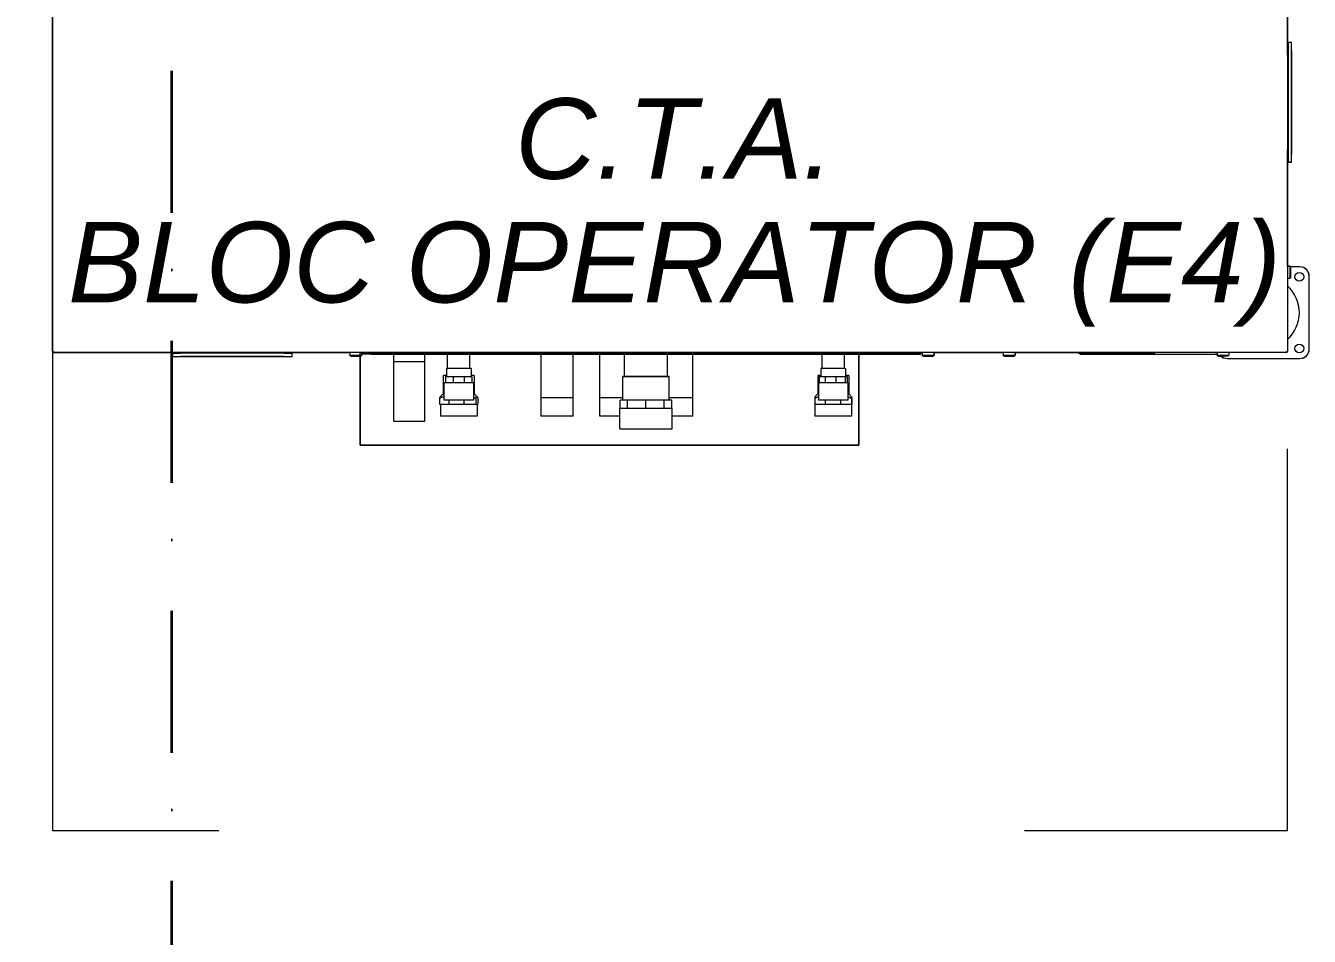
# Model space of a CAD drawing. Header units: millimetres. Extents: x 1322820 to 1391563, y 1051909 to 1098256.
# Drawn here: x 1365897 to 1367490, y 1080718 to 1081848 of the extents above; entities that cross this region are included whole.
import ezdxf
from ezdxf.enums import TextEntityAlignment as Align

# ---------------------------------------------------------------- set-up
doc = ezdxf.new("R2010")
doc.units = ezdxf.units.MM
doc.header["$MEASUREMENT"] = 0
doc.linetypes.add('AStair_dashed', pattern=[1800, 800, -1000])
doc.linetypes.add('Dot & Dashed', pattern=[335.138881, 176.388884, -88.194442, 0, -70.555556])
doc.layers.get('0').update_dxf_attribs({"true_color": 0x787878})
for name, color, linetype, lineweight, true_color in [('instalatii - echipamente_Pen_No__21', 7, 'Continuous', 20, 0x787878), ('New_arhitectura - axe_Pen_No__201', 7, 'Continuous', 35, 0x787878), ('New_instalatii - echipamente_Pen_No__1', 7, 'Continuous', 13, 0x787878), ('New_instalatii - echipamente_Pen_No__21', 7, 'Continuous', 20, 0x787878)]:
    doc.layers.add(name, color=color, linetype=linetype, lineweight=lineweight, true_color=true_color)
doc.layers.add('New_arhitectura - axe', color=7, linetype='Continuous', true_color=0x787878)
doc.styles.add('GENERATED_STYLE_1', font='arialbd.ttf')
doc.styles.add('GENERATED_STYLE_3', font='ariali.ttf')

# ---------------------------------------------------------------- blocks, each defined once
blk = doc.blocks.new('Standard grid marker')
at = {"layer": 'New_arhitectura - axe_Pen_No__201', "linetype": 'Dot & Dashed', "lineweight": 35}
blk.add_line((1000, 0), (43350, 0), dxfattribs=at)
at = {"layer": 'New_arhitectura - axe_Pen_No__201', "lineweight": 35, "style": 'GENERATED_STYLE_1'}
for tag, p in [('AC_MarkerText_1_0', (-106.1, 7.1)), ('AC_MarkerText_1_1', (44456, 7.1))]:
    blk.add_attdef(tag, text='', height=125, rotation=270, dxfattribs=at).set_placement(p, align=Align.MIDDLE_CENTER)
blk = doc.blocks.new('terasa')
at = {"layer": 'instalatii - echipamente_Pen_No__21', "linetype": 'Continuous', "lineweight": 20}
for p, q in [((1365930.187, 1081443.884), (1365930.187, 1082827.243)), ((1367463.154, 1082827.243), (1367463.154, 1081443.884)), ((1367464.143, 1081817.413), (1367464.143, 1081827.303)), ((1367468.099, 1081827.303), (1367464.143, 1081827.303)), ((1367464.143, 1081817.413), (1367464.143, 1081688.842)), ((1367468.099, 1081817.413), (1367468.099, 1081827.303)), ((1367468.099, 1081817.413), (1367468.099, 1081688.842)), ((1367464.143, 1081811.974), (1367463.154, 1081811.974)), ((1367464.143, 1081694.281), (1367463.154, 1081694.281)), ((1367464.143, 1081678.952), (1367464.143, 1081688.842)), ((1367468.099, 1081678.952), (1367468.099, 1081688.842)), ((1367468.099, 1081678.952), (1367464.143, 1081678.952)), ((1367463.154, 1081549.777), (1367466.615, 1081549.777)), ((1367463.154, 1081549.777), (1367466.615, 1081549.777)), ((1367466.615, 1081534.942), (1367466.615, 1081549.777)), ((1367467.11, 1081549.283), (1367466.615, 1081549.777)), ((1367466.615, 1081534.942), (1367466.615, 1081549.777)), ((1367467.11, 1081549.283), (1367466.615, 1081549.777)), ((1367467.11, 1081549.283), (1367467.11, 1081535.436)), ((1367467.11, 1081549.283), (1367467.11, 1081535.436)), ((1367478.484, 1081548.946), (1367467.11, 1081548.946)), ((1367463.154, 1081534.942), (1367466.615, 1081534.942)), ((1367463.154, 1081534.942), (1367466.615, 1081534.942)), ((1367467.11, 1081535.436), (1367466.615, 1081534.942)), ((1367467.11, 1081535.436), (1367466.615, 1081534.942)), ((1367490.352, 1081447.078), (1367490.352, 1081537.078)), ((1365931.374, 1081443.864), (1365931.374, 1081443.814)), ((1365931.374, 1081443.814), (1365931.424, 1081443.814)), ((1367461.897, 1081442.628), (1365931.444, 1081442.628)), ((1366079.33, 1081441.639), (1366089.22, 1081441.639)), ((1366079.33, 1081437.683), (1366079.33, 1081441.639)), ((1366079.33, 1081437.683), (1366089.22, 1081437.683)), ((1366081.011, 1081441.639), (1366081.011, 1081442.628)), ((1366217.791, 1081441.639), (1366089.22, 1081441.639)), ((1366217.791, 1081437.683), (1366089.22, 1081437.683)), ((1366217.791, 1081441.639), (1366227.681, 1081441.639)), ((1366217.791, 1081437.683), (1366227.681, 1081437.683)), ((1366224.418, 1081441.639), (1366224.418, 1081442.628)), ((1366227.681, 1081437.683), (1366227.681, 1081441.639)), ((1366299.424, 1081442.628), (1366299.424, 1081439.166)), ((1366299.424, 1081439.166), (1366314.259, 1081439.166)), ((1366299.919, 1081438.672), (1366299.424, 1081439.166)), ((1366313.765, 1081438.672), (1366299.919, 1081438.672)), ((1366301.254, 1081438.029), (1366301.254, 1081438.672)), ((1366312.43, 1081438.029), (1366301.254, 1081438.029)), ((1366312.43, 1081438.029), (1366312.43, 1081438.672)), ((1366313.765, 1081438.672), (1366314.259, 1081439.166)), ((1366314.259, 1081442.628), (1366314.259, 1081439.166)), ((1366315.901, 1081442.628), (1366315.901, 1081441.639)), ((1366325.791, 1081441.639), (1366315.901, 1081441.639)), ((1366315.901, 1081441.639), (1366325.791, 1081441.639)), ((1366315.901, 1081441.639), (1366315.901, 1081440.65)), ((1366325.791, 1081440.65), (1366315.901, 1081440.65)), ((1366325.791, 1081441.639), (1366371.054, 1081441.639)), ((1366325.791, 1081441.639), (1366371.054, 1081441.639)), ((1366325.791, 1081440.65), (1366372.769, 1081440.65)), ((1366353.978, 1081357.276), (1366353.978, 1081440.65)), ((1366353.978, 1081431.452), (1366353.978, 1081440.65)), ((1366369.802, 1081442.361), (1366369.802, 1081442.628)), ((1366369.802, 1081442.361), (1366372.769, 1081440.65)), ((1366369.802, 1081442.361), (1366464.747, 1081442.361)), ((1366372.769, 1081440.65), (1366461.78, 1081440.65)), ((1366392.55, 1081357.276), (1366392.55, 1081440.65)), ((1366392.55, 1081431.452), (1366392.55, 1081440.65)), ((1366420.736, 1081422.847), (1366420.736, 1081440.65)), ((1366448.429, 1081422.847), (1366448.429, 1081440.65)), ((1366464.747, 1081442.361), (1366461.78, 1081440.65)), ((1366461.78, 1081440.65), (1366863.319, 1081440.65)), ((1366463.495, 1081441.639), (1366861.604, 1081441.639)), ((1366463.495, 1081441.639), (1366861.604, 1081441.639)), ((1366464.747, 1081442.361), (1366464.747, 1081442.628)), ((1366536.945, 1081363.507), (1366536.945, 1081440.65)), ((1366536.945, 1081386.254), (1366536.945, 1081440.65)), ((1366576.506, 1081363.507), (1366576.506, 1081440.65)), ((1366576.506, 1081386.254), (1366576.506, 1081440.65)), ((1366609.637, 1081363.507), (1366609.637, 1081440.65)), ((1366609.637, 1081386.254), (1366609.637, 1081440.65)), ((1366640.297, 1081412.957), (1366640.297, 1081440.65)), ((1366640.297, 1081412.957), (1366640.297, 1081440.65)), ((1366693.703, 1081412.957), (1366693.703, 1081440.65)), ((1366693.703, 1081412.957), (1366693.703, 1081440.65)), ((1366725.352, 1081363.507), (1366725.352, 1081440.65)), ((1366725.352, 1081386.254), (1366725.352, 1081440.65)), ((1366860.352, 1081442.361), (1366860.352, 1081442.628)), ((1366860.352, 1081442.361), (1366863.319, 1081440.65)), ((1366860.352, 1081442.361), (1366955.297, 1081442.361)), ((1366863.319, 1081440.65), (1366952.33, 1081440.65)), ((1366885.572, 1081422.847), (1366885.572, 1081440.65)), ((1366913.264, 1081422.847), (1366913.264, 1081440.65)), ((1366955.297, 1081442.361), (1366952.33, 1081440.65)), ((1366952.33, 1081440.65), (1366998.319, 1081440.65)), ((1366954.045, 1081441.639), (1366998.319, 1081441.639)), ((1366954.045, 1081441.639), (1366998.319, 1081441.639)), ((1366955.297, 1081442.361), (1366955.297, 1081442.628)), ((1367008.209, 1081441.639), (1366998.319, 1081441.639)), ((1366998.319, 1081441.639), (1367008.209, 1081441.639)), ((1367008.209, 1081440.65), (1366998.319, 1081440.65)), ((1367008.209, 1081441.639), (1367008.209, 1081442.628)), ((1367008.209, 1081440.65), (1367008.209, 1081441.639)), ((1367009.851, 1081442.628), (1367009.851, 1081439.166)), ((1367009.851, 1081439.166), (1367024.686, 1081439.166)), ((1367010.345, 1081438.672), (1367009.851, 1081439.166)), ((1367024.191, 1081438.672), (1367010.345, 1081438.672)), ((1367011.68, 1081438.029), (1367011.68, 1081438.672)), ((1367022.856, 1081438.029), (1367011.68, 1081438.029)), ((1367022.856, 1081438.029), (1367022.856, 1081438.672)), ((1367024.191, 1081438.672), (1367024.686, 1081439.166)), ((1367024.686, 1081442.628), (1367024.686, 1081439.166)), ((1367110.413, 1081442.628), (1367110.413, 1081439.166)), ((1367110.413, 1081439.166), (1367125.248, 1081439.166)), ((1367110.908, 1081438.672), (1367110.413, 1081439.166)), ((1367124.754, 1081438.672), (1367110.908, 1081438.672)), ((1367112.243, 1081438.029), (1367112.243, 1081438.672)), ((1367123.419, 1081438.029), (1367112.243, 1081438.029)), ((1367123.419, 1081438.029), (1367123.419, 1081438.672)), ((1367124.754, 1081438.672), (1367125.248, 1081439.166)), ((1367125.248, 1081442.628), (1367125.248, 1081439.166)), ((1367203.539, 1081442.361), (1367203.539, 1081442.628)), ((1367203.539, 1081442.361), (1367206.506, 1081440.65)), ((1367203.539, 1081442.361), (1367298.484, 1081442.361)), ((1367206.506, 1081440.65), (1367295.517, 1081440.65)), ((1367298.484, 1081442.361), (1367295.517, 1081440.65)), ((1367298.484, 1081442.361), (1367298.484, 1081442.628)), ((1367374.143, 1081441.639), (1367374.143, 1081442.628)), ((1367374.143, 1081441.639), (1367374.143, 1081442.628)), ((1367375.785, 1081442.628), (1367375.785, 1081439.166)), ((1367375.785, 1081442.628), (1367375.785, 1081439.166)), ((1367375.785, 1081439.166), (1367390.62, 1081439.166)), ((1367376.279, 1081438.672), (1367375.785, 1081439.166)), ((1367375.785, 1081439.166), (1367390.62, 1081439.166)), ((1367376.279, 1081438.672), (1367375.785, 1081439.166)), ((1367390.125, 1081438.672), (1367376.279, 1081438.672)), ((1367390.125, 1081438.672), (1367376.279, 1081438.672)), ((1367377.614, 1081438.029), (1367377.614, 1081438.672)), ((1367388.79, 1081438.029), (1367377.614, 1081438.029)), ((1367388.484, 1081435.21), (1367478.484, 1081435.21)), ((1367388.79, 1081438.029), (1367388.79, 1081438.672)), ((1367390.125, 1081438.672), (1367390.62, 1081439.166)), ((1367390.125, 1081438.672), (1367390.62, 1081439.166)), ((1367390.62, 1081442.628), (1367390.62, 1081439.166)), ((1367390.62, 1081442.628), (1367390.62, 1081439.166)), ((1367461.918, 1081442.628), (1367461.897, 1081442.628)), ((1367461.918, 1081443.864), (1367463.154, 1081443.864)), ((1367461.918, 1081442.628), (1367461.918, 1081443.864)), ((1367463.154, 1081443.884), (1367463.154, 1081443.864)), ((1366353.978, 1081431.452), (1366392.55, 1081431.452)), ((1366449.912, 1081422.847), (1366419.253, 1081422.847)), ((1366419.253, 1081422.847), (1366419.253, 1081412.957)), ((1366449.912, 1081422.847), (1366449.912, 1081412.957)), ((1366914.747, 1081422.847), (1366884.088, 1081422.847)), ((1366884.088, 1081422.847), (1366884.088, 1081412.957)), ((1366914.747, 1081422.847), (1366914.747, 1081412.957)), ((1366419.253, 1081413.946), (1366415.305, 1081413.946)), ((1366415.305, 1081413.946), (1366415.305, 1081391.199)), ((1366452.879, 1081405.045), (1366416.286, 1081405.045)), ((1366416.286, 1081405.045), (1366416.286, 1081383.287)), ((1366418.243, 1081412.957), (1366427.772, 1081412.957)), ((1366418.243, 1081412.957), (1366418.243, 1081405.045)), ((1366427.772, 1081412.957), (1366427.772, 1081405.045)), ((1366427.772, 1081412.957), (1366441.291, 1081412.957)), ((1366441.291, 1081412.957), (1366441.291, 1081405.045)), ((1366441.291, 1081412.957), (1366450.88, 1081412.957)), ((1366453.876, 1081413.946), (1366449.912, 1081413.946)), ((1366450.88, 1081412.957), (1366450.88, 1081405.045)), ((1366450.88, 1081412.957), (1366450.922, 1081412.957)), ((1366450.922, 1081412.957), (1366450.922, 1081405.045)), ((1366452.879, 1081405.045), (1366452.879, 1081383.287)), ((1366453.876, 1081413.946), (1366453.876, 1081391.199)), ((1366638.517, 1081412.957), (1366638.319, 1081412.76)), ((1366695.681, 1081412.76), (1366638.319, 1081412.76)), ((1366638.319, 1081383.287), (1366638.319, 1081412.76)), ((1366638.517, 1081412.957), (1366695.484, 1081412.957)), ((1366695.484, 1081412.957), (1366695.681, 1081412.76)), ((1366695.681, 1081383.287), (1366695.681, 1081412.76)), ((1366884.088, 1081413.946), (1366880.138, 1081413.946)), ((1366880.138, 1081413.946), (1366880.138, 1081391.199)), ((1366917.714, 1081405.045), (1366881.121, 1081405.045)), ((1366881.121, 1081405.045), (1366881.121, 1081383.287)), ((1366882.089, 1081412.957), (1366882.089, 1081405.045)), ((1366882.089, 1081412.957), (1366889.582, 1081412.957)), ((1366889.582, 1081412.957), (1366889.582, 1081405.045)), ((1366889.582, 1081412.957), (1366902.837, 1081412.957)), ((1366902.837, 1081412.957), (1366914.089, 1081412.957)), ((1366902.837, 1081412.957), (1366902.837, 1081405.045)), ((1366914.089, 1081412.957), (1366914.089, 1081405.045)), ((1366914.089, 1081412.957), (1366916.747, 1081412.957)), ((1366918.71, 1081413.946), (1366914.747, 1081413.946)), ((1366916.747, 1081412.957), (1366916.747, 1081405.045)), ((1366917.714, 1081405.045), (1366917.714, 1081383.287)), ((1366918.71, 1081413.946), (1366918.71, 1081391.199)), ((1366410.846, 1081386.254), (1366411.505, 1081386.254)), ((1366410.846, 1081386.254), (1366410.846, 1081378.342)), ((1366415.305, 1081391.199), (1366411.664, 1081387.559)), ((1366415.305, 1081391.199), (1366416.286, 1081391.199)), ((1366452.879, 1081391.199), (1366453.876, 1081391.199)), ((1366453.876, 1081391.199), (1366457.516, 1081387.559)), ((1366455.138, 1081386.254), (1366455.986, 1081386.254)), ((1366455.986, 1081386.254), (1366456.12, 1081386.254)), ((1366455.986, 1081386.254), (1366455.986, 1081378.342)), ((1366458.201, 1081386.254), (1366458.334, 1081386.254)), ((1366458.334, 1081386.254), (1366458.334, 1081378.342)), ((1366576.506, 1081386.254), (1366536.945, 1081386.254)), ((1366638.319, 1081386.254), (1366609.637, 1081386.254)), ((1366725.352, 1081386.254), (1366695.681, 1081386.254)), ((1366876.499, 1081386.254), (1366877.244, 1081386.254)), ((1366876.499, 1081386.254), (1366876.499, 1081378.342)), ((1366880.138, 1081391.199), (1366876.673, 1081387.733)), ((1366880.138, 1081391.199), (1366881.121, 1081391.199)), ((1366917.714, 1081391.199), (1366918.71, 1081391.199)), ((1366918.71, 1081391.199), (1366922.176, 1081387.733)), ((1366921.211, 1081386.254), (1366921.985, 1081386.254)), ((1366921.985, 1081386.254), (1366922.006, 1081386.254)), ((1366921.985, 1081386.254), (1366921.985, 1081378.342)), ((1366922.328, 1081386.254), (1366922.349, 1081386.254)), ((1366922.349, 1081386.254), (1366922.349, 1081378.342)), ((1366410.846, 1081378.342), (1366416.626, 1081378.342)), ((1366411.843, 1081378.342), (1366411.843, 1081363.507)), ((1366452.879, 1081383.287), (1366416.286, 1081383.287)), ((1366416.626, 1081378.342), (1366422.407, 1081378.342)), ((1366422.407, 1081383.287), (1366422.407, 1081378.342)), ((1366422.407, 1081378.342), (1366431.755, 1081378.342)), ((1366431.755, 1081378.342), (1366441.104, 1081378.342)), ((1366441.104, 1081383.287), (1366441.104, 1081378.342)), ((1366441.104, 1081378.342), (1366448.545, 1081378.342)), ((1366448.545, 1081378.342), (1366455.986, 1081378.342)), ((1366455.986, 1081378.342), (1366457.16, 1081378.342)), ((1366457.16, 1081378.342), (1366458.334, 1081378.342)), ((1366457.338, 1081378.342), (1366457.338, 1081363.507)), ((1366634.363, 1081373.397), (1366699.637, 1081373.397)), ((1366634.363, 1081347.683), (1366634.363, 1081373.397)), ((1366644.228, 1081383.287), (1366634.885, 1081383.287)), ((1366634.885, 1081373.397), (1366634.885, 1081383.287)), ((1366644.228, 1081373.397), (1366644.228, 1081383.287)), ((1366666.911, 1081383.287), (1366644.228, 1081383.287)), ((1366689.645, 1081383.287), (1366666.911, 1081383.287)), ((1366666.911, 1081373.397), (1366666.911, 1081383.287)), ((1366699.115, 1081383.287), (1366689.645, 1081383.287)), ((1366689.645, 1081373.397), (1366689.645, 1081383.287)), ((1366699.115, 1081373.397), (1366699.115, 1081383.287)), ((1366699.637, 1081347.683), (1366699.637, 1081373.397)), ((1366876.499, 1081378.342), (1366883.032, 1081378.342)), ((1366876.677, 1081378.342), (1366876.677, 1081363.507)), ((1366917.714, 1081383.287), (1366881.121, 1081383.287)), ((1366883.032, 1081378.342), (1366889.564, 1081378.342)), ((1366889.564, 1081383.287), (1366889.564, 1081378.342)), ((1366889.564, 1081378.342), (1366898.984, 1081378.342)), ((1366898.984, 1081378.342), (1366908.405, 1081378.342)), ((1366908.405, 1081383.287), (1366908.405, 1081378.342)), ((1366908.405, 1081378.342), (1366915.195, 1081378.342)), ((1366915.195, 1081378.342), (1366921.985, 1081378.342)), ((1366921.985, 1081378.342), (1366922.167, 1081378.342)), ((1366922.167, 1081378.342), (1366922.349, 1081378.342)), ((1366922.171, 1081378.342), (1366922.171, 1081363.507)), ((1366353.978, 1081357.276), (1366392.55, 1081357.276)), ((1366457.338, 1081363.507), (1366411.843, 1081363.507)), ((1366576.506, 1081363.507), (1366536.945, 1081363.507)), ((1366634.363, 1081363.507), (1366609.637, 1081363.507)), ((1366725.352, 1081363.507), (1366699.637, 1081363.507)), ((1366922.171, 1081363.507), (1366876.677, 1081363.507)), ((1366634.363, 1081347.683), (1366699.637, 1081347.683))]:
    blk.add_line(p, q, dxfattribs=at)
at = {"layer": 'instalatii - echipamente_Pen_No__21', "linetype": 'AStair_dashed', "lineweight": 20, "flags": 128}
for points in [[(1365930.187, 1084211.858), (1365930.187, 1081442.628), (1365208.209, 1081442.628), (1365208.209, 1084211.858)], [(1365930.187, 1081442.628), (1365930.187, 1080849.221), (1367463.154, 1080849.221), (1367463.154, 1081442.628)]]:
    blk.add_lwpolyline(points, close=True, dxfattribs=at)
at = {"layer": 'instalatii - echipamente_Pen_No__21', "linetype": 'Continuous', "lineweight": 20, "flags": 128}
for points in [[(1365931.423, 1081443.864), (1365931.332, 1081443.865), (1365931.318, 1081443.865), (1365931.302, 1081443.865), (1365931.285, 1081443.865), (1365931.267, 1081443.866), (1365931.248, 1081443.866), (1365931.228, 1081443.866), (1365931.207, 1081443.866), (1365931.186, 1081443.866), (1365931.163, 1081443.867), (1365931.139, 1081443.867), (1365931.115, 1081443.867), (1365931.091, 1081443.867), (1365931.066, 1081443.868), (1365931.04, 1081443.868), (1365931.014, 1081443.868), (1365930.988, 1081443.869), (1365930.962, 1081443.869), (1365930.935, 1081443.869), (1365930.908, 1081443.869), (1365930.882, 1081443.87), (1365930.855, 1081443.87), (1365930.829, 1081443.87), (1365930.802, 1081443.871), (1365930.776, 1081443.871), (1365930.75, 1081443.871), (1365930.725, 1081443.871), (1365930.699, 1081443.872), (1365930.675, 1081443.872), (1365930.65, 1081443.872), (1365930.626, 1081443.873), (1365930.603, 1081443.873), (1365930.58, 1081443.873), (1365930.557, 1081443.873), (1365930.536, 1081443.874), (1365930.515, 1081443.874), (1365930.495, 1081443.874), (1365930.475, 1081443.875), (1365930.456, 1081443.875), (1365930.439, 1081443.875), (1365930.422, 1081443.875), (1365930.406, 1081443.876), (1365930.391, 1081443.876), (1365930.377, 1081443.876), (1365930.364, 1081443.877), (1365930.352, 1081443.877), (1365930.34, 1081443.877), (1365930.329, 1081443.877), (1365930.319, 1081443.878), (1365930.301, 1081443.878), (1365930.286, 1081443.879), (1365930.272, 1081443.879), (1365930.261, 1081443.88), (1365930.246, 1081443.88), (1365930.235, 1081443.881), (1365930.223, 1081443.881), (1365930.213, 1081443.882), (1365930.202, 1081443.882), (1365930.192, 1081443.883)], [(1365931.423, 1081443.864), (1365931.423, 1081443.854), (1365931.423, 1081443.843), (1365931.424, 1081443.833), (1365931.424, 1081443.822)], [(1365931.424, 1081443.814), (1365931.425, 1081443.724), (1365931.425, 1081443.709), (1365931.425, 1081443.694), (1365931.425, 1081443.677), (1365931.425, 1081443.659), (1365931.426, 1081443.64), (1365931.426, 1081443.62), (1365931.426, 1081443.599), (1365931.426, 1081443.577), (1365931.426, 1081443.555), (1365931.427, 1081443.531), (1365931.427, 1081443.508), (1365931.427, 1081443.483), (1365931.427, 1081443.458), (1365931.428, 1081443.433), (1365931.428, 1081443.407), (1365931.428, 1081443.381), (1365931.429, 1081443.355), (1365931.429, 1081443.329), (1365931.429, 1081443.303), (1365931.429, 1081443.276), (1365931.43, 1081443.25), (1365931.43, 1081443.224), (1365931.43, 1081443.198), (1365931.431, 1081443.173), (1365931.431, 1081443.148), (1365931.431, 1081443.123), (1365931.431, 1081443.098), (1365931.432, 1081443.074), (1365931.432, 1081443.05), (1365931.432, 1081443.027), (1365931.433, 1081443.004), (1365931.433, 1081442.982), (1365931.433, 1081442.961), (1365931.433, 1081442.94), (1365931.434, 1081442.92), (1365931.434, 1081442.9), (1365931.434, 1081442.882), (1365931.435, 1081442.864), (1365931.435, 1081442.847), (1365931.435, 1081442.831), (1365931.435, 1081442.817), (1365931.436, 1081442.803), (1365931.436, 1081442.79), (1365931.436, 1081442.777), (1365931.437, 1081442.766), (1365931.437, 1081442.755), (1365931.437, 1081442.737), (1365931.438, 1081442.72), (1365931.438, 1081442.707), (1365931.439, 1081442.695), (1365931.44, 1081442.681), (1365931.44, 1081442.67), (1365931.441, 1081442.659), (1365931.441, 1081442.647), (1365931.442, 1081442.637)], [(1367461.917, 1081443.814), (1367461.916, 1081443.724), (1367461.916, 1081443.709), (1367461.916, 1081443.694), (1367461.916, 1081443.677), (1367461.916, 1081443.659), (1367461.915, 1081443.64), (1367461.915, 1081443.62), (1367461.915, 1081443.599), (1367461.915, 1081443.577), (1367461.914, 1081443.555), (1367461.914, 1081443.531), (1367461.914, 1081443.508), (1367461.914, 1081443.483), (1367461.913, 1081443.458), (1367461.913, 1081443.433), (1367461.913, 1081443.407), (1367461.913, 1081443.381), (1367461.912, 1081443.355), (1367461.912, 1081443.329), (1367461.912, 1081443.303), (1367461.911, 1081443.276), (1367461.911, 1081443.25), (1367461.911, 1081443.224), (1367461.911, 1081443.198), (1367461.91, 1081443.173), (1367461.91, 1081443.148), (1367461.91, 1081443.123), (1367461.909, 1081443.098), (1367461.909, 1081443.074), (1367461.909, 1081443.05), (1367461.909, 1081443.027), (1367461.908, 1081443.004), (1367461.908, 1081442.982), (1367461.908, 1081442.961), (1367461.907, 1081442.94), (1367461.907, 1081442.92), (1367461.907, 1081442.9), (1367461.907, 1081442.882), (1367461.906, 1081442.864), (1367461.906, 1081442.847), (1367461.906, 1081442.831), (1367461.905, 1081442.817), (1367461.905, 1081442.803), (1367461.905, 1081442.79), (1367461.905, 1081442.777), (1367461.904, 1081442.766), (1367461.904, 1081442.755), (1367461.903, 1081442.737), (1367461.903, 1081442.72), (1367461.902, 1081442.707), (1367461.902, 1081442.695), (1367461.901, 1081442.681), (1367461.901, 1081442.67), (1367461.9, 1081442.659), (1367461.9, 1081442.647), (1367461.899, 1081442.637)], [(1367461.917, 1081443.814), (1367461.916, 1081443.724), (1367461.916, 1081443.709), (1367461.916, 1081443.694), (1367461.916, 1081443.677), (1367461.916, 1081443.659), (1367461.915, 1081443.64), (1367461.915, 1081443.62), (1367461.915, 1081443.599), (1367461.915, 1081443.577), (1367461.914, 1081443.555), (1367461.914, 1081443.531), (1367461.914, 1081443.508), (1367461.914, 1081443.483), (1367461.913, 1081443.458), (1367461.913, 1081443.433), (1367461.913, 1081443.407), (1367461.913, 1081443.381), (1367461.912, 1081443.355), (1367461.912, 1081443.329), (1367461.912, 1081443.303), (1367461.911, 1081443.276), (1367461.911, 1081443.25), (1367461.911, 1081443.224), (1367461.911, 1081443.198), (1367461.91, 1081443.173), (1367461.91, 1081443.148), (1367461.91, 1081443.123), (1367461.909, 1081443.098), (1367461.909, 1081443.074), (1367461.909, 1081443.05), (1367461.909, 1081443.027), (1367461.908, 1081443.004), (1367461.908, 1081442.982), (1367461.908, 1081442.961), (1367461.907, 1081442.94), (1367461.907, 1081442.92), (1367461.907, 1081442.9), (1367461.907, 1081442.882), (1367461.906, 1081442.864), (1367461.906, 1081442.847), (1367461.906, 1081442.831), (1367461.905, 1081442.817), (1367461.905, 1081442.803), (1367461.905, 1081442.79), (1367461.905, 1081442.777), (1367461.904, 1081442.766), (1367461.904, 1081442.755), (1367461.903, 1081442.737), (1367461.903, 1081442.72), (1367461.902, 1081442.707), (1367461.902, 1081442.695), (1367461.901, 1081442.681), (1367461.901, 1081442.67), (1367461.9, 1081442.659), (1367461.9, 1081442.647), (1367461.899, 1081442.637)], [(1367461.918, 1081443.864), (1367461.918, 1081443.854), (1367461.917, 1081443.843), (1367461.917, 1081443.833), (1367461.917, 1081443.822)], [(1367461.918, 1081443.864), (1367461.918, 1081443.854), (1367461.917, 1081443.843), (1367461.917, 1081443.833), (1367461.917, 1081443.822)], [(1367461.918, 1081443.864), (1367461.928, 1081443.864), (1367461.938, 1081443.864), (1367461.949, 1081443.864), (1367461.959, 1081443.864)], [(1367461.918, 1081443.864), (1367461.928, 1081443.864), (1367461.938, 1081443.864), (1367461.949, 1081443.864), (1367461.959, 1081443.864)], [(1367461.967, 1081443.864), (1367462.058, 1081443.865), (1367462.072, 1081443.866), (1367462.088, 1081443.866), (1367462.105, 1081443.866), (1367462.123, 1081443.866), (1367462.142, 1081443.866), (1367462.162, 1081443.866), (1367462.183, 1081443.867), (1367462.204, 1081443.867), (1367462.227, 1081443.867), (1367462.25, 1081443.867), (1367462.274, 1081443.868), (1367462.298, 1081443.868), (1367462.323, 1081443.868), (1367462.349, 1081443.868), (1367462.374, 1081443.869), (1367462.4, 1081443.869), (1367462.426, 1081443.869), (1367462.453, 1081443.87), (1367462.479, 1081443.87), (1367462.505, 1081443.87), (1367462.531, 1081443.87), (1367462.557, 1081443.871), (1367462.583, 1081443.871), (1367462.609, 1081443.871), (1367462.634, 1081443.872), (1367462.659, 1081443.872), (1367462.684, 1081443.872), (1367462.708, 1081443.872), (1367462.731, 1081443.873), (1367462.755, 1081443.873), (1367462.777, 1081443.873), (1367462.8, 1081443.874), (1367462.821, 1081443.874), (1367462.842, 1081443.874), (1367462.862, 1081443.874), (1367462.881, 1081443.875), (1367462.9, 1081443.875), (1367462.917, 1081443.875), (1367462.934, 1081443.876), (1367462.95, 1081443.876), (1367462.965, 1081443.876), (1367462.979, 1081443.877), (1367462.992, 1081443.877), (1367463.004, 1081443.877), (1367463.016, 1081443.877), (1367463.026, 1081443.878), (1367463.045, 1081443.878), (1367463.061, 1081443.879), (1367463.075, 1081443.879), (1367463.087, 1081443.88), (1367463.101, 1081443.88), (1367463.112, 1081443.881), (1367463.123, 1081443.881), (1367463.134, 1081443.882), (1367463.144, 1081443.883)], [(1367461.967, 1081443.864), (1367462.058, 1081443.865), (1367462.072, 1081443.866), (1367462.088, 1081443.866), (1367462.105, 1081443.866), (1367462.123, 1081443.866), (1367462.142, 1081443.866), (1367462.162, 1081443.866), (1367462.183, 1081443.867), (1367462.204, 1081443.867), (1367462.227, 1081443.867), (1367462.25, 1081443.867), (1367462.274, 1081443.868), (1367462.298, 1081443.868), (1367462.323, 1081443.868), (1367462.349, 1081443.868), (1367462.374, 1081443.869), (1367462.4, 1081443.869), (1367462.426, 1081443.869), (1367462.453, 1081443.87), (1367462.479, 1081443.87), (1367462.505, 1081443.87), (1367462.531, 1081443.87), (1367462.557, 1081443.871), (1367462.583, 1081443.871), (1367462.609, 1081443.871), (1367462.634, 1081443.872), (1367462.659, 1081443.872), (1367462.684, 1081443.872), (1367462.708, 1081443.872), (1367462.731, 1081443.873), (1367462.755, 1081443.873), (1367462.777, 1081443.873), (1367462.8, 1081443.874), (1367462.821, 1081443.874), (1367462.842, 1081443.874), (1367462.862, 1081443.874), (1367462.881, 1081443.875), (1367462.9, 1081443.875), (1367462.917, 1081443.875), (1367462.934, 1081443.876), (1367462.95, 1081443.876), (1367462.965, 1081443.876), (1367462.979, 1081443.877), (1367462.992, 1081443.877), (1367463.004, 1081443.877), (1367463.016, 1081443.877), (1367463.026, 1081443.878), (1367463.045, 1081443.878), (1367463.061, 1081443.879), (1367463.075, 1081443.879), (1367463.087, 1081443.88), (1367463.101, 1081443.88), (1367463.112, 1081443.881), (1367463.123, 1081443.881), (1367463.134, 1081443.882), (1367463.144, 1081443.883)], [(1366411.664, 1081387.559), (1366411.609, 1081387.503), (1366411.6, 1081387.495), (1366411.591, 1081387.485), (1366411.58, 1081387.474), (1366411.569, 1081387.463), (1366411.558, 1081387.451), (1366411.545, 1081387.437), (1366411.532, 1081387.423), (1366411.519, 1081387.407), (1366411.505, 1081387.39), (1366411.491, 1081387.372), (1366411.476, 1081387.353), (1366411.46, 1081387.333), (1366411.445, 1081387.311), (1366411.429, 1081387.288), (1366411.413, 1081387.263), (1366411.396, 1081387.238), (1366411.379, 1081387.21), (1366411.362, 1081387.182), (1366411.345, 1081387.151), (1366411.328, 1081387.12), (1366411.311, 1081387.086), (1366411.294, 1081387.051), (1366411.277, 1081387.015), (1366411.26, 1081386.978), (1366411.243, 1081386.941), (1366411.227, 1081386.902), (1366411.21, 1081386.864), (1366411.194, 1081386.825), (1366411.178, 1081386.786), (1366411.163, 1081386.747), (1366411.148, 1081386.709), (1366411.133, 1081386.671), (1366411.119, 1081386.634), (1366411.105, 1081386.598), (1366411.093, 1081386.564), (1366411.08, 1081386.531), (1366411.069, 1081386.499), (1366411.058, 1081386.469), (1366411.048, 1081386.442), (1366410.98, 1081386.254)], [(1366411.505, 1081386.254), (1366411.916, 1081386.485), (1366411.981, 1081386.521), (1366412.051, 1081386.561), (1366412.127, 1081386.603), (1366412.208, 1081386.647), (1366412.294, 1081386.694), (1366412.385, 1081386.743), (1366412.48, 1081386.793), (1366412.578, 1081386.844), (1366412.681, 1081386.896), (1366412.786, 1081386.948), (1366412.894, 1081387.001), (1366413.005, 1081387.053), (1366413.118, 1081387.105), (1366413.233, 1081387.156), (1366413.35, 1081387.205), (1366413.468, 1081387.253), (1366413.587, 1081387.299), (1366413.706, 1081387.343), (1366413.826, 1081387.385), (1366413.945, 1081387.423), (1366414.065, 1081387.459), (1366414.183, 1081387.491), (1366414.301, 1081387.52), (1366414.418, 1081387.547), (1366414.533, 1081387.571), (1366414.646, 1081387.592), (1366414.757, 1081387.611), (1366414.867, 1081387.628), (1366414.973, 1081387.643), (1366415.077, 1081387.656), (1366415.177, 1081387.667), (1366415.275, 1081387.677), (1366415.368, 1081387.685), (1366415.458, 1081387.692), (1366415.544, 1081387.698), (1366415.625, 1081387.703), (1366415.701, 1081387.707), (1366415.773, 1081387.71), (1366415.839, 1081387.713), (1366416.286, 1081387.731)], [(1366452.879, 1081387.085), (1366453.064, 1081387.03), (1366453.093, 1081387.021), (1366453.125, 1081387.012), (1366453.159, 1081387.002), (1366453.196, 1081386.991), (1366453.235, 1081386.979), (1366453.276, 1081386.966), (1366453.319, 1081386.953), (1366453.363, 1081386.939), (1366453.41, 1081386.925), (1366453.458, 1081386.91), (1366453.507, 1081386.894), (1366453.558, 1081386.877), (1366453.61, 1081386.86), (1366453.663, 1081386.843), (1366453.717, 1081386.825), (1366453.772, 1081386.806), (1366453.827, 1081386.787), (1366453.883, 1081386.767), (1366453.939, 1081386.747), (1366453.995, 1081386.727), (1366454.052, 1081386.706), (1366454.108, 1081386.684), (1366454.164, 1081386.663), (1366454.22, 1081386.641), (1366454.276, 1081386.619), (1366454.331, 1081386.597), (1366454.384, 1081386.576), (1366454.438, 1081386.554), (1366454.489, 1081386.533), (1366454.54, 1081386.512), (1366454.589, 1081386.491), (1366454.637, 1081386.471), (1366454.683, 1081386.451), (1366454.728, 1081386.432), (1366454.77, 1081386.414), (1366454.81, 1081386.397), (1366454.848, 1081386.38), (1366454.883, 1081386.365), (1366454.916, 1081386.351), (1366455.138, 1081386.254)], [(1366456.12, 1081386.254), (1366456.293, 1081386.733), (1366456.32, 1081386.809), (1366456.35, 1081386.89), (1366456.382, 1081386.977), (1366456.417, 1081387.067), (1366456.453, 1081387.16), (1366456.491, 1081387.255), (1366456.531, 1081387.351), (1366456.573, 1081387.447), (1366456.617, 1081387.541), (1366456.662, 1081387.632), (1366456.708, 1081387.72), (1366456.755, 1081387.803), (1366456.803, 1081387.881), (1366456.853, 1081387.951), (1366456.903, 1081388.014), (1366456.953, 1081388.068), (1366457.005, 1081388.112), (1366457.056, 1081388.144), (1366457.108, 1081388.164), (1366457.16, 1081388.171), (1366457.212, 1081388.164), (1366457.264, 1081388.144), (1366457.316, 1081388.112), (1366457.367, 1081388.068), (1366457.418, 1081388.014), (1366457.468, 1081387.951), (1366457.517, 1081387.881), (1366457.565, 1081387.803), (1366457.613, 1081387.72), (1366457.659, 1081387.632), (1366457.704, 1081387.541), (1366457.747, 1081387.447), (1366457.789, 1081387.351), (1366457.829, 1081387.255), (1366457.867, 1081387.16), (1366457.904, 1081387.067), (1366457.938, 1081386.977), (1366457.97, 1081386.89), (1366458, 1081386.809), (1366458.201, 1081386.254)], [(1366876.673, 1081387.733), (1366876.66, 1081387.721), (1366876.651, 1081387.71), (1366876.646, 1081387.701), (1366876.64, 1081387.687), (1366876.634, 1081387.667), (1366876.631, 1081387.655), (1366876.627, 1081387.64), (1366876.624, 1081387.624), (1366876.62, 1081387.605), (1366876.617, 1081387.584), (1366876.613, 1081387.56), (1366876.609, 1081387.534), (1366876.605, 1081387.505), (1366876.602, 1081387.473), (1366876.598, 1081387.437), (1366876.594, 1081387.399), (1366876.59, 1081387.357), (1366876.586, 1081387.313), (1366876.583, 1081387.266), (1366876.579, 1081387.218), (1366876.575, 1081387.168), (1366876.571, 1081387.117), (1366876.568, 1081387.064), (1366876.564, 1081387.011), (1366876.561, 1081386.958), (1366876.557, 1081386.905), (1366876.554, 1081386.853), (1366876.551, 1081386.801), (1366876.548, 1081386.75), (1366876.545, 1081386.701), (1366876.542, 1081386.653), (1366876.54, 1081386.608), (1366876.537, 1081386.565), (1366876.535, 1081386.525), (1366876.52, 1081386.254)], [(1366877.244, 1081386.254), (1366877.576, 1081386.419), (1366877.628, 1081386.445), (1366877.685, 1081386.473), (1366877.746, 1081386.504), (1366877.812, 1081386.536), (1366877.882, 1081386.57), (1366877.955, 1081386.605), (1366878.032, 1081386.641), (1366878.111, 1081386.679), (1366878.194, 1081386.717), (1366878.279, 1081386.756), (1366878.367, 1081386.795), (1366878.457, 1081386.835), (1366878.548, 1081386.874), (1366878.641, 1081386.914), (1366878.736, 1081386.953), (1366878.831, 1081386.991), (1366878.928, 1081387.028), (1366879.024, 1081387.065), (1366879.121, 1081387.1), (1366879.218, 1081387.134), (1366879.315, 1081387.166), (1366879.411, 1081387.196), (1366879.507, 1081387.225), (1366879.602, 1081387.253), (1366879.695, 1081387.279), (1366879.787, 1081387.303), (1366879.878, 1081387.326), (1366879.966, 1081387.348), (1366880.053, 1081387.368), (1366880.137, 1081387.387), (1366880.219, 1081387.405), (1366880.298, 1081387.422), (1366880.374, 1081387.437), (1366880.447, 1081387.451), (1366880.517, 1081387.465), (1366880.583, 1081387.477), (1366880.645, 1081387.488), (1366880.704, 1081387.499), (1366880.757, 1081387.508), (1366881.121, 1081387.571)], [(1366917.714, 1081387.47), (1366917.998, 1081387.411), (1366918.043, 1081387.401), (1366918.092, 1081387.391), (1366918.144, 1081387.38), (1366918.201, 1081387.367), (1366918.26, 1081387.354), (1366918.323, 1081387.34), (1366918.389, 1081387.325), (1366918.458, 1081387.309), (1366918.529, 1081387.291), (1366918.603, 1081387.273), (1366918.68, 1081387.254), (1366918.758, 1081387.233), (1366918.838, 1081387.212), (1366918.92, 1081387.189), (1366919.003, 1081387.165), (1366919.087, 1081387.14), (1366919.172, 1081387.114), (1366919.259, 1081387.087), (1366919.345, 1081387.058), (1366919.433, 1081387.028), (1366919.52, 1081386.997), (1366919.608, 1081386.965), (1366919.695, 1081386.932), (1366919.782, 1081386.899), (1366919.868, 1081386.864), (1366919.953, 1081386.83), (1366920.037, 1081386.795), (1366920.119, 1081386.76), (1366920.2, 1081386.725), (1366920.279, 1081386.69), (1366920.356, 1081386.656), (1366920.43, 1081386.623), (1366920.502, 1081386.59), (1366920.571, 1081386.558), (1366920.637, 1081386.527), (1366920.699, 1081386.498), (1366920.759, 1081386.47), (1366920.814, 1081386.444), (1366920.865, 1081386.419), (1366921.211, 1081386.254)], [(1366922.006, 1081386.254), (1366922.033, 1081386.733), (1366922.037, 1081386.809), (1366922.042, 1081386.89), (1366922.046, 1081386.977), (1366922.052, 1081387.067), (1366922.057, 1081387.16), (1366922.063, 1081387.255), (1366922.07, 1081387.351), (1366922.076, 1081387.447), (1366922.083, 1081387.541), (1366922.09, 1081387.632), (1366922.097, 1081387.72), (1366922.104, 1081387.803), (1366922.112, 1081387.881), (1366922.119, 1081387.951), (1366922.127, 1081388.014), (1366922.135, 1081388.068), (1366922.143, 1081388.112), (1366922.151, 1081388.144), (1366922.159, 1081388.164), (1366922.167, 1081388.171), (1366922.175, 1081388.164), (1366922.183, 1081388.144), (1366922.191, 1081388.112), (1366922.199, 1081388.068), (1366922.207, 1081388.014), (1366922.215, 1081387.951), (1366922.222, 1081387.881), (1366922.23, 1081387.803), (1366922.237, 1081387.72), (1366922.244, 1081387.632), (1366922.251, 1081387.541), (1366922.258, 1081387.447), (1366922.265, 1081387.351), (1366922.271, 1081387.255), (1366922.277, 1081387.16), (1366922.282, 1081387.067), (1366922.288, 1081386.977), (1366922.293, 1081386.89), (1366922.297, 1081386.809), (1366922.328, 1081386.254)]]:
    blk.add_lwpolyline(points, dxfattribs=at)
blk.add_lwpolyline([(1366931.199, 1081442.361), (1366931.199, 1081327.665), (1366312.224, 1081327.665), (1366312.224, 1081442.361)], close=True, dxfattribs=at)
at = {"layer": 'instalatii - echipamente_Pen_No__21', "linetype": 'Continuous', "lineweight": 20}
for centre in [(1367477.989, 1081536.584), (1367477.989, 1081447.573)]:
    blk.add_circle(centre, 5.44, dxfattribs=at)
for centre, radius, start, end in [((1367478.484, 1081537.078), 11.868, 0, 90), ((1367433.484, 1081492.078), 44.505, 311.810315, 48.189685), ((1367388.484, 1081447.078), 11.868, 225.099472, 270), ((1367388.978, 1081447.573), 5.44, 287.566838, 294.619978), ((1367461.918, 1081443.864), 1.236, 270, 0), ((1367461.918, 1081443.864), 0.0495, 270, 0), ((1367478.484, 1081447.078), 11.868, 270, 0)]:
    blk.add_arc(centre, radius, start, end, dxfattribs=at)
at = {"layer": 'New_instalatii - echipamente_Pen_No__21', "linetype": 'Continuous', "lineweight": 20, "flags": 128}
blk.add_lwpolyline([(1365930.187, 1084211.858), (1365930.187, 1081442.628), (1366058.758, 1081442.628), (1366081.011, 1081442.628), (1366081.011, 1081441.639), (1366079.33, 1081441.639), (1366079.33, 1081437.683), (1366195.539, 1081437.683), (1366205.429, 1081437.683), (1366217.791, 1081437.683), (1366227.681, 1081437.683), (1366227.681, 1081441.639), (1366224.418, 1081441.639), (1366224.418, 1081442.628), (1366277.172, 1081442.628), (1366292.007, 1081442.628), (1366293.648, 1081442.628), (1366299.424, 1081442.628), (1366299.424, 1081440.65), (1366299.424, 1081439.166), (1366299.919, 1081438.672), (1366301.254, 1081438.672), (1366301.254, 1081438.029), (1366312.224, 1081438.029), (1366312.224, 1081327.665), (1366931.199, 1081327.665), (1366931.199, 1081440.65), (1366976.066, 1081440.65), (1366985.956, 1081440.65), (1366987.598, 1081440.65), (1366998.319, 1081440.65), (1367002.433, 1081440.65), (1367008.209, 1081440.65), (1367008.209, 1081441.639), (1367008.209, 1081442.628), (1367009.851, 1081442.628), (1367009.851, 1081439.166), (1367010.345, 1081438.672), (1367011.68, 1081438.672), (1367011.68, 1081438.029), (1367022.856, 1081438.029), (1367022.856, 1081438.672), (1367024.191, 1081438.672), (1367024.686, 1081439.166), (1367024.686, 1081442.628), (1367084, 1081442.628), (1367110.413, 1081442.628), (1367110.413, 1081439.166), (1367110.908, 1081438.672), (1367112.243, 1081438.672), (1367112.243, 1081438.029), (1367123.419, 1081438.029), (1367123.419, 1081438.672), (1367124.754, 1081438.672), (1367125.248, 1081439.166), (1367125.248, 1081442.628), (1367203.539, 1081442.628), (1367203.539, 1081442.361), (1367206.506, 1081440.65), (1367266.183, 1081440.65), (1367281.018, 1081440.65), (1367282.659, 1081440.65), (1367292.55, 1081440.65), (1367338.539, 1081440.65), (1367375.785, 1081440.65), (1367375.785, 1081439.166), (1367376.279, 1081438.672), (1367377.614, 1081438.672), (1367377.614, 1081438.029), (1367380.805, 1081438.029, 0.17774408), (1367388.484, 1081435.21), (1367463.154, 1081435.21), (1367478.484, 1081435.21, 0.25490995), (1367488.46, 1081440.65, 0.1440896), (1367490.352, 1081447.078), (1367490.352, 1081537.078, 0.2989721), (1367483.201, 1081547.969), (1367478.484, 1081548.946), (1367467.11, 1081548.946), (1367467.11, 1081549.283), (1367466.615, 1081549.777), (1367463.154, 1081549.777), (1367463.154, 1081694.281), (1367464.143, 1081694.281), (1367464.143, 1081678.952), (1367468.099, 1081678.952), (1367468.099, 1081808.517), (1367468.099, 1081827.303), (1367464.143, 1081827.303), (1367464.143, 1081811.974), (1367463.154, 1081811.974), (1367463.154, 1081958.555)], format="xyb", dxfattribs=at)
at = {"layer": 'New_arhitectura - axe', "linetype": 'Continuous', "lineweight": 13, "zscale": 1000, "rotation": 90}
blk.add_blockref('Standard grid marker', (1366078.539, 1052120.65), dxfattribs=at)
at = {"layer": 'New_instalatii - echipamente_Pen_No__1', "linetype": 'Continuous', "lineweight": 13, "insert": (1366702.396, 1081474.66), "char_height": 100, "attachment_point": 8, "line_spacing_factor": 0.921129, "style": 'GENERATED_STYLE_3'}
blk.add_mtext('\\A1;C.T.A.\\PBLOC OPERATOR (E4)', dxfattribs=at)

msp = doc.modelspace()

# ---------------------------------------------------------------- block references
msp.add_blockref('terasa', (0, 0))

doc.saveas('drawing.dxf')
